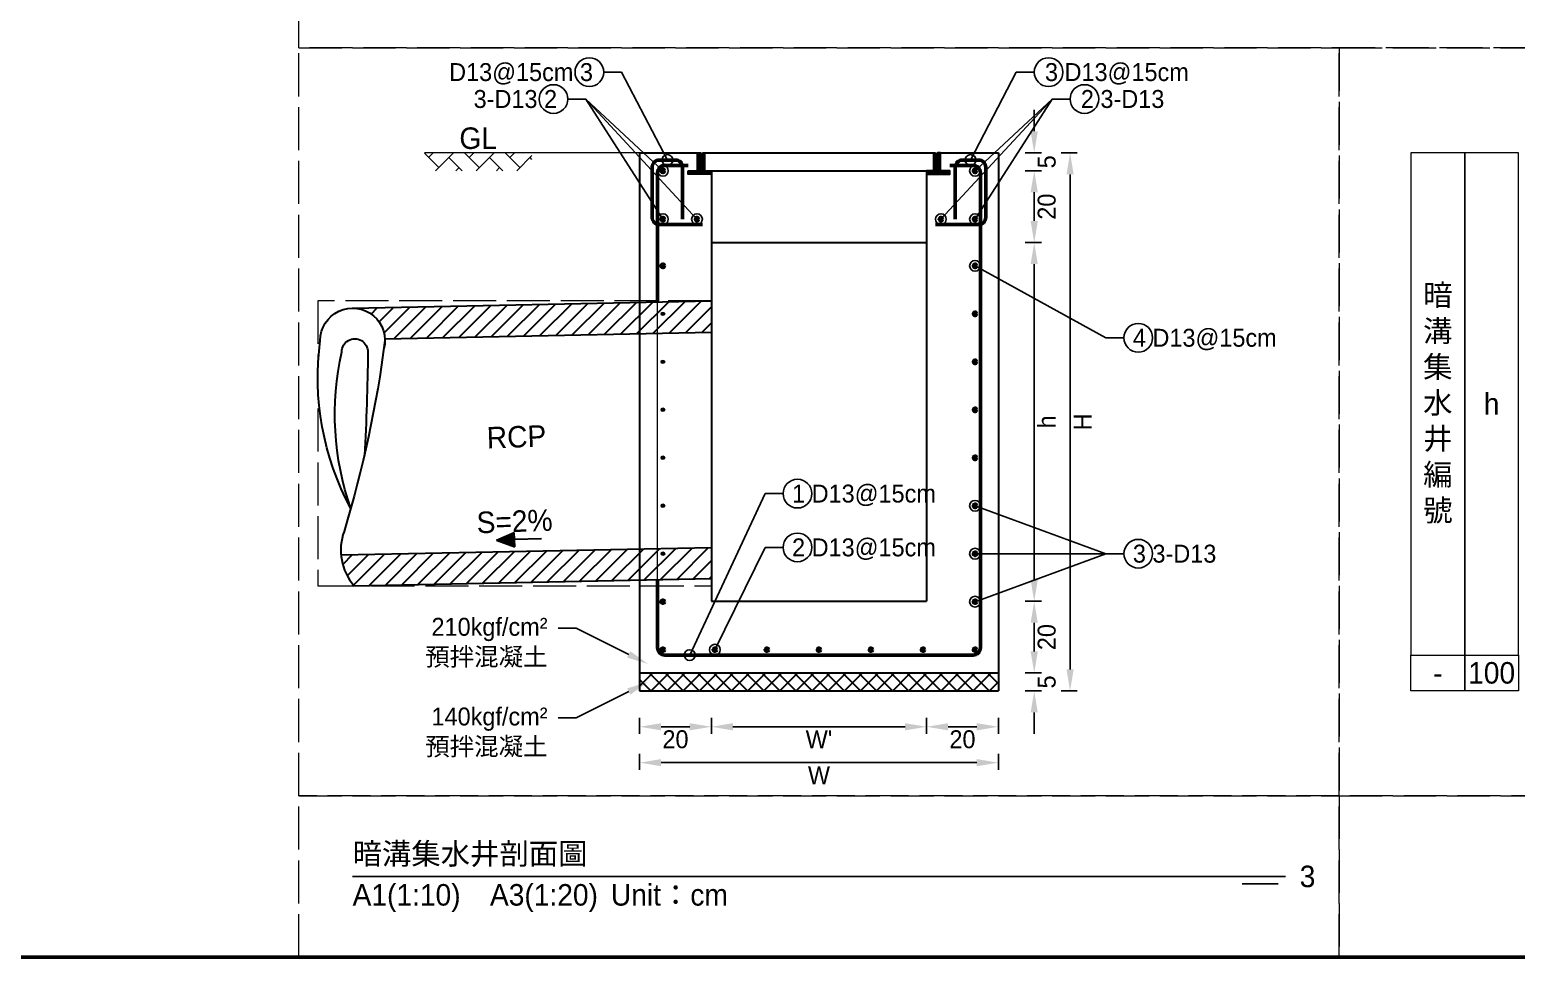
# Model space of a CAD drawing. Extents: x -7340 to 3675, y -3342 to 777.
# Drawn here: x -4775 to -4360.6, y -507 to -248.4 of the extents above; entities that cross this region are included whole.
import ezdxf
from ezdxf import colors
from ezdxf.entities.mleader import LeaderData, LeaderLine
from ezdxf.math import Vec2, Vec3

# ---------------------------------------------------------------- set-up
doc = ezdxf.new("R2010")
doc.units = 0
doc.header["$MEASUREMENT"] = 0
doc.linetypes.add('ACAD_ISO02W100', pattern=[15, 12, -3])
for name, color, linetype, lineweight in [('一、1.基本-圖框', 7, 'Continuous', 20), ('一、3.基本-變更', 1, 'Continuous', 50), ('二、1.繪圖-既有設施', 8, 'Continuous', 20), ('二、2.繪圖-施作項目', 181, 'Continuous', 30), ('二、3.繪圖-排水流向', 170, 'Continuous', 30), ('二、4.繪圖-設計鋪面', 40, 'Continuous', 20), ('二、5.繪圖-鋼筋', 60, 'Continuous', 50), ('二、6.繪圖-其他施作項目', 35, 'Continuous', 30)]:
    doc.layers.add(name, color=color, linetype=linetype, lineweight=lineweight)
doc.layers.add('一、4.基本-隱藏', color=9, linetype='ACAD_ISO02W100', lineweight=20, plot=False)
doc.layers.add('三、1.文字-說明文字', color=2, linetype='Continuous')
doc.layers.add('三、3.文字-註解文字', color=2, linetype='Continuous')
doc.styles.add('次圖名(詳圖)', font='MS PGothic.ttf', dxfattribs={"height": 6})
doc.styles.add('註解文字(詳圖)', font='MS PGothic.ttf', dxfattribs={"height": 5})
doc.dimstyles.new('註解文字(詳圖)', dxfattribs={"dimtxt": 5, "dimasz": 6, "dimexe": 2, "dimexo": 5, "dimgap": 1, "dimtad": 2, "dimzin": 0, "dimdsep": 46, "dimtxsty": '註解文字(詳圖)', "dimcen": 0.1, "dimclrd": 144, "dimclre": 144, "dimclrt": 256, "dimadec": 0, "dimazin": 0, "dimtfac": 1, "dimtofl": 0, "dimtmove": 0, "dimatfit": 3, "dimfxlon": 1, "dimtolj": 1, "dimtzin": 0, "dimlwd": -1, "dimlwe": -1, "dimarcsym": 1})

# ---------------------------------------------------------------- blocks, each defined once
blk = doc.blocks.new('_Small')
at = {"color": 0, "linetype": 'ByBlock', "lineweight": -2}
blk.add_circle((0, 0), 0.25, dxfattribs=at)
blk = doc.blocks.new('*D334')
at = {"layer": 'Defpoints', "color": 0, "transparency": 16777216}
for p in [(-4605, -307.75), (-4585, -307.75), (-4605, -442.75)]:
    blk.add_point(p, dxfattribs=at)
at = {"layer": '三、3.文字-註解文字', "color": 144, "transparency": 16777216}
for p, q in [((-4605, -440.25), (-4605, -444.75)), ((-4591, -442.75), (-4599, -442.75)), ((-4585, -440.25), (-4585, -444.75))]:
    blk.add_line(p, q, dxfattribs=at)
for points in [[(-4599, -441.75), (-4599, -443.75), (-4605, -442.75)], [(-4591, -441.75), (-4591, -443.75), (-4585, -442.75)]]:
    blk.add_solid(points, dxfattribs=at)
at = {"layer": '三、3.文字-註解文字', "transparency": 16777216, "insert": (-4595, -446.25), "char_height": 5, "attachment_point": 5, "style": '註解文字(詳圖)'}
blk.add_mtext('\\A1;20', dxfattribs=at)
blk = doc.blocks.new('*D335')
at = {"layer": 'Defpoints', "color": 0, "transparency": 16777216}
for p in [(-4585, -307.75), (-4525, -307.75), (-4525, -442.75)]:
    blk.add_point(p, dxfattribs=at)
at = {"layer": '三、3.文字-註解文字', "color": 144, "transparency": 16777216}
for p, q in [((-4585, -440.25), (-4585, -444.75)), ((-4579, -442.75), (-4531, -442.75)), ((-4525, -440.25), (-4525, -444.75))]:
    blk.add_line(p, q, dxfattribs=at)
for points in [[(-4579, -441.75), (-4579, -443.75), (-4585, -442.75)], [(-4531, -441.75), (-4531, -443.75), (-4525, -442.75)]]:
    blk.add_solid(points, dxfattribs=at)
at = {"layer": '三、3.文字-註解文字', "transparency": 16777216, "insert": (-4555, -446.25), "char_height": 5, "attachment_point": 5, "style": '註解文字(詳圖)'}
blk.add_mtext("\\A1;W'", dxfattribs=at)
blk = doc.blocks.new('*D336')
at = {"layer": 'Defpoints', "color": 0, "transparency": 16777216}
for p in [(-4525, -307.75), (-4505, -307.75), (-4505, -442.75)]:
    blk.add_point(p, dxfattribs=at)
at = {"layer": '三、3.文字-註解文字', "color": 144, "transparency": 16777216}
for p, q in [((-4525, -440.25), (-4525, -444.75)), ((-4519, -442.75), (-4511, -442.75)), ((-4505, -440.25), (-4505, -444.75))]:
    blk.add_line(p, q, dxfattribs=at)
for points in [[(-4519, -441.75), (-4519, -443.75), (-4525, -442.75)], [(-4511, -441.75), (-4511, -443.75), (-4505, -442.75)]]:
    blk.add_solid(points, dxfattribs=at)
at = {"layer": '三、3.文字-註解文字', "transparency": 16777216, "insert": (-4515, -446.25), "char_height": 5, "attachment_point": 5, "style": '註解文字(詳圖)'}
blk.add_mtext('\\A1;20', dxfattribs=at)
blk = doc.blocks.new('*D337')
at = {"layer": 'Defpoints', "color": 0, "transparency": 16777216}
for p in [(-4605, -432.75), (-4505, -432.75), (-4505, -452.75)]:
    blk.add_point(p, dxfattribs=at)
at = {"layer": '三、3.文字-註解文字', "color": 144, "transparency": 16777216}
for p, q in [((-4605, -450.25), (-4605, -454.75)), ((-4505, -450.25), (-4505, -454.75)), ((-4599, -452.75), (-4511, -452.75))]:
    blk.add_line(p, q, dxfattribs=at)
for points in [[(-4599, -451.75), (-4599, -453.75), (-4605, -452.75)], [(-4511, -451.75), (-4511, -453.75), (-4505, -452.75)]]:
    blk.add_solid(points, dxfattribs=at)
at = {"layer": '三、3.文字-註解文字', "transparency": 16777216, "insert": (-4555, -456.25), "char_height": 5, "attachment_point": 5, "style": '註解文字(詳圖)'}
blk.add_mtext('\\A1;W', dxfattribs=at)
blk = doc.blocks.new('*D339')
at = {"layer": 'Defpoints', "color": 0, "transparency": 16777216}
for p in [(-4525, -307.75), (-4555, -407.75), (-4495, -407.75)]:
    blk.add_point(p, dxfattribs=at)
at = {"layer": '三、3.文字-註解文字', "color": 144, "transparency": 16777216}
for p, q in [((-4497.5, -307.75), (-4493, -307.75)), ((-4495, -313.75), (-4495, -401.75)), ((-4497.5, -407.75), (-4493, -407.75))]:
    blk.add_line(p, q, dxfattribs=at)
for points in [[(-4496, -313.75), (-4494, -313.75), (-4495, -307.75)], [(-4496, -401.75), (-4494, -401.75), (-4495, -407.75)]]:
    blk.add_solid(points, dxfattribs=at)
at = {"layer": '三、3.文字-註解文字', "transparency": 16777216, "insert": (-4491.5, -357.75), "char_height": 5, "attachment_point": 5, "rotation": 90, "style": '註解文字(詳圖)'}
blk.add_mtext('\\A1;h', dxfattribs=at)
blk = doc.blocks.new('*D340')
at = {"layer": 'Defpoints', "color": 0, "transparency": 16777216}
for p in [(-4555, -407.75), (-4505, -427.75), (-4495, -427.75)]:
    blk.add_point(p, dxfattribs=at)
at = {"layer": '三、3.文字-註解文字', "color": 144, "transparency": 16777216}
for p, q in [((-4497.5, -407.75), (-4493, -407.75)), ((-4495, -413.75), (-4495, -421.75)), ((-4497.5, -427.75), (-4493, -427.75))]:
    blk.add_line(p, q, dxfattribs=at)
for points in [[(-4496, -413.75), (-4494, -413.75), (-4495, -407.75)], [(-4496, -421.75), (-4494, -421.75), (-4495, -427.75)]]:
    blk.add_solid(points, dxfattribs=at)
at = {"layer": '三、3.文字-註解文字', "transparency": 16777216, "insert": (-4491.5, -417.75), "char_height": 5, "attachment_point": 5, "rotation": 90, "style": '註解文字(詳圖)'}
blk.add_mtext('\\A1;20', dxfattribs=at)
blk = doc.blocks.new('*D341')
at = {"layer": 'Defpoints', "color": 0, "transparency": 16777216}
for p in [(-4505, -427.75), (-4505, -432.75), (-4495, -432.75)]:
    blk.add_point(p, dxfattribs=at)
at = {"layer": '三、3.文字-註解文字', "color": 144, "transparency": 16777216}
for p, q in [((-4495, -421.75), (-4495, -415.75)), ((-4497.5, -427.75), (-4493, -427.75)), ((-4497.5, -432.75), (-4493, -432.75)), ((-4495, -438.75), (-4495, -444.75))]:
    blk.add_line(p, q, dxfattribs=at)
for points in [[(-4496, -421.75), (-4494, -421.75), (-4495, -427.75)], [(-4496, -438.75), (-4494, -438.75), (-4495, -432.75)]]:
    blk.add_solid(points, dxfattribs=at)
at = {"layer": '三、3.文字-註解文字', "transparency": 16777216, "insert": (-4491.5, -430.25), "char_height": 5, "attachment_point": 5, "rotation": 90, "style": '註解文字(詳圖)'}
blk.add_mtext('\\A1;5', dxfattribs=at)
blk = doc.blocks.new('*D342')
at = {"layer": 'Defpoints', "color": 0, "transparency": 16777216}
for p in [(-4505, -282.75), (-4505, -432.75), (-4485, -432.75)]:
    blk.add_point(p, dxfattribs=at)
at = {"layer": '三、3.文字-註解文字', "color": 144, "transparency": 16777216}
for p, q in [((-4487.5, -282.75), (-4483, -282.75)), ((-4485, -288.75), (-4485, -426.75)), ((-4487.5, -432.75), (-4483, -432.75))]:
    blk.add_line(p, q, dxfattribs=at)
for points in [[(-4486, -288.75), (-4484, -288.75), (-4485, -282.75)], [(-4486, -426.75), (-4484, -426.75), (-4485, -432.75)]]:
    blk.add_solid(points, dxfattribs=at)
at = {"layer": '三、3.文字-註解文字', "transparency": 16777216, "insert": (-4481.5, -357.75), "char_height": 5, "attachment_point": 5, "rotation": 90, "style": '註解文字(詳圖)'}
blk.add_mtext('\\A1;H', dxfattribs=at)
blk = doc.blocks.new('*D343')
at = {"layer": 'Defpoints', "color": 0, "transparency": 16777216}
for p in [(-4505, -282.75), (-4505, -287.75), (-4495, -287.75)]:
    blk.add_point(p, dxfattribs=at)
at = {"layer": '三、3.文字-註解文字', "color": 144, "transparency": 16777216}
for p, q in [((-4495, -276.75), (-4495, -270.75)), ((-4497.5, -282.75), (-4493, -282.75)), ((-4497.5, -287.75), (-4493, -287.75)), ((-4495, -293.75), (-4495, -299.75))]:
    blk.add_line(p, q, dxfattribs=at)
for points in [[(-4496, -276.75), (-4494, -276.75), (-4495, -282.75)], [(-4496, -293.75), (-4494, -293.75), (-4495, -287.75)]]:
    blk.add_solid(points, dxfattribs=at)
at = {"layer": '三、3.文字-註解文字', "transparency": 16777216, "insert": (-4491.5, -285.25), "char_height": 5, "attachment_point": 5, "rotation": 90, "style": '註解文字(詳圖)'}
blk.add_mtext('\\A1;5', dxfattribs=at)
blk = doc.blocks.new('*D344')
at = {"layer": 'Defpoints', "color": 0, "transparency": 16777216}
for p in [(-4505, -287.75), (-4505, -307.75), (-4495, -307.75)]:
    blk.add_point(p, dxfattribs=at)
at = {"layer": '三、3.文字-註解文字', "color": 144, "transparency": 16777216}
for p, q in [((-4497.5, -287.75), (-4493, -287.75)), ((-4495, -293.75), (-4495, -301.75)), ((-4497.5, -307.75), (-4493, -307.75))]:
    blk.add_line(p, q, dxfattribs=at)
for points in [[(-4496, -293.75), (-4494, -293.75), (-4495, -287.75)], [(-4496, -301.75), (-4494, -301.75), (-4495, -307.75)]]:
    blk.add_solid(points, dxfattribs=at)
at = {"layer": '三、3.文字-註解文字', "transparency": 16777216, "insert": (-4491.5, -297.75), "char_height": 5, "attachment_point": 5, "rotation": 90, "style": '註解文字(詳圖)'}
blk.add_mtext('\\A1;20', dxfattribs=at)
blk = doc.blocks.new('排水流向')
at = {"layer": '二、3.繪圖-排水流向'}
h = blk.add_hatch(color=256, dxfattribs=at)
h.dxf.hatch_style = 1
h.paths.add_polyline_path([(0, 1), (0, -1), (2.5, 0)])
for points in [[(-3.75, 0), (0, 0)], [(0, 1), (0, -1)], [(2.5, 0), (0, 1)], [(2.5, 0), (0, -1)]]:
    blk.add_lwpolyline(points, dxfattribs=at)

msp = doc.modelspace()

# ---------------------------------------------------------------- hatches: boundary and pattern name
at = {"layer": '二、1.繪圖-既有設施'}
h = msp.add_hatch(color=256, dxfattribs=at)
h.dxf.hatch_style = 1
h.paths.add_polyline_path([(-4598, -327.625, 1), (-4599, -327.625, 1)])
h = msp.add_hatch(color=256, dxfattribs=at)
h.dxf.hatch_style = 1
h.paths.add_polyline_path([(-4598, -341, 1), (-4599, -341, 1)])
h = msp.add_hatch(color=256, dxfattribs=at)
h.dxf.hatch_style = 1
h.paths.add_polyline_path([(-4598, -354.375, 1), (-4599, -354.375, 1)])
h = msp.add_hatch(color=256, dxfattribs=at)
h.dxf.hatch_style = 1
h.paths.add_polyline_path([(-4598, -367.75, 1), (-4599, -367.75, 1)])
h = msp.add_hatch(color=256, dxfattribs=at)
h.dxf.hatch_style = 1
h.paths.add_polyline_path([(-4598, -381.125, 1), (-4599, -381.125, 1)])
h = msp.add_hatch(color=256, dxfattribs=at)
h.dxf.hatch_style = 1
h.paths.add_polyline_path([(-4598, -394.5, 1), (-4599, -394.5, 1)])
at = {"layer": '二、2.繪圖-施作項目'}
h = msp.add_hatch(dxfattribs=at)
h.set_pattern_fill('ANSI37', color=256)
h.set_pattern_definition([(45, (-5764.7632, -886.2784), (-2.245064, 2.245064), []), (135, (-5764.7632, -886.2784), (-2.245064, -2.245064), [])])
h.paths.add_polyline_path([(-4505, -432.75), (-4505, -427.75), (-4605, -427.75), (-4605, -432.75)])
at = {"layer": '二、4.繪圖-設計鋪面'}
h = msp.add_hatch(dxfattribs=at)
h.set_pattern_fill('AR-HBONE', color=256)
h.set_pattern_definition([(45, (-3985, -12.5), (0, 5.656854), [12, -4]), (135, (-3982.1716, -9.6716), (4e-16, 5.656854), [12, -4])])
h.paths.add_polyline_path([(-4635, -282.75), (-4665, -282.75), (-4665, -287.75), (-4635, -287.75)])
at = {"layer": '二、5.繪圖-鋼筋'}
h = msp.add_hatch(color=256, dxfattribs=at)
h.dxf.hatch_style = 1
h.paths.add_polyline_path([(-4598, -287.75, 1), (-4599, -287.75, 1)])
h = msp.add_hatch(color=256, dxfattribs=at)
h.dxf.hatch_style = 1
h.paths.add_polyline_path([(-4511, -287.75, 1), (-4512, -287.75, 1)])
h = msp.add_hatch(color=256, dxfattribs=at)
h.dxf.hatch_style = 1
h.paths.add_polyline_path([(-4598, -301.25, 1), (-4599, -301.25, 1)])
h = msp.add_hatch(color=256, dxfattribs=at)
h.dxf.hatch_style = 1
h.paths.add_polyline_path([(-4588.5, -301.25, 1), (-4589.5, -301.25, 1)])
h = msp.add_hatch(color=256, dxfattribs=at)
h.dxf.hatch_style = 1
h.paths.add_polyline_path([(-4520.5, -301.25, 1), (-4521.5, -301.25, 1)])
h = msp.add_hatch(color=256, dxfattribs=at)
h.dxf.hatch_style = 1
h.paths.add_polyline_path([(-4511, -301.25, 1), (-4512, -301.25, 1)])
h = msp.add_hatch(color=256, dxfattribs=at)
h.dxf.hatch_style = 1
h.paths.add_polyline_path([(-4598, -314.25, 1), (-4599, -314.25, 1)])
h = msp.add_hatch(color=256, dxfattribs=at)
h.dxf.hatch_style = 1
h.paths.add_polyline_path([(-4511, -314.25, 1), (-4512, -314.25, 1)])
h = msp.add_hatch(color=256, dxfattribs=at)
h.dxf.hatch_style = 1
h.paths.add_polyline_path([(-4511, -327.625, 1), (-4512, -327.625, 1)])
h = msp.add_hatch(color=256, dxfattribs=at)
h.dxf.hatch_style = 1
h.paths.add_polyline_path([(-4511, -341, 1), (-4512, -341, 1)])
h = msp.add_hatch(color=256, dxfattribs=at)
h.dxf.hatch_style = 1
h.paths.add_polyline_path([(-4511, -354.375, 1), (-4512, -354.375, 1)])
h = msp.add_hatch(color=256, dxfattribs=at)
h.dxf.hatch_style = 1
h.paths.add_polyline_path([(-4511, -367.75, 1), (-4512, -367.75, 1)])
h = msp.add_hatch(color=256, dxfattribs=at)
h.dxf.hatch_style = 1
h.paths.add_polyline_path([(-4511, -381.125, 1), (-4512, -381.125, 1)])
h = msp.add_hatch(color=256, dxfattribs=at)
h.dxf.hatch_style = 1
h.paths.add_polyline_path([(-4511, -394.5, 1), (-4512, -394.5, 1)])
h = msp.add_hatch(color=256, dxfattribs=at)
h.dxf.hatch_style = 1
h.paths.add_polyline_path([(-4598, -407.875, 1), (-4599, -407.875, 1)])
h = msp.add_hatch(color=256, dxfattribs=at)
h.dxf.hatch_style = 1
h.paths.add_polyline_path([(-4511, -407.875, 1), (-4512, -407.875, 1)])
h = msp.add_hatch(color=256, dxfattribs=at)
h.dxf.hatch_style = 1
h.paths.add_polyline_path([(-4598, -421.25, 1), (-4599, -421.25, 1)])
h = msp.add_hatch(color=256, dxfattribs=at)
h.dxf.hatch_style = 1
h.paths.add_polyline_path([(-4583.5, -421.25, 1), (-4584.5, -421.25, 1)])
h = msp.add_hatch(color=256, dxfattribs=at)
h.dxf.hatch_style = 1
h.paths.add_polyline_path([(-4569, -421.25, 1), (-4570, -421.25, 1)])
h = msp.add_hatch(color=256, dxfattribs=at)
h.dxf.hatch_style = 1
h.paths.add_polyline_path([(-4554.5, -421.25, 1), (-4555.5, -421.25, 1)])
h = msp.add_hatch(color=256, dxfattribs=at)
h.dxf.hatch_style = 1
h.paths.add_polyline_path([(-4540, -421.25, 1), (-4541, -421.25, 1)])
h = msp.add_hatch(color=256, dxfattribs=at)
h.dxf.hatch_style = 1
h.paths.add_polyline_path([(-4525.5, -421.25, 1), (-4526.5, -421.25, 1)])
h = msp.add_hatch(color=256, dxfattribs=at)
h.dxf.hatch_style = 1
h.paths.add_polyline_path([(-4511, -421.25, 1), (-4512, -421.25, 1)])
at = {"layer": '二、6.繪圖-其他施作項目'}
h = msp.add_hatch(dxfattribs=at)
h.set_pattern_fill('ANSI31', color=256, scale=0.1)
h.set_pattern_definition([(45, (-3360.16578, -1278.21255), (-0.2245064, 0.2245064), [])])
h.paths.add_polyline_path([(-4588, -282.75), (-4588.9, -282.75), (-4588.9, -287.75), (-4591.5, -287.75), (-4591.5, -288.65), (-4585, -288.65), (-4585, -287.75), (-4588, -287.75)])
h.paths.add_polyline_path([(-4522, -287.75), (-4525, -287.75), (-4525, -288.65), (-4518.5, -288.65), (-4518.5, -287.75), (-4521.1, -287.75), (-4521.1, -282.75), (-4522, -282.75)])
h = msp.add_hatch(dxfattribs=at)
h.set_pattern_fill('ANSI31', color=256, scale=25)
h.set_pattern_definition([(45, (-8103.3087, -1797.8046), (-2.2097087, 2.2097087), [])])
h.paths.add_polyline_path([(-4585, -324.036), (-4685, -326.036, -0.3982556), (-4675.998, -334.558), (-4585, -332.738)])
h.paths.add_polyline_path([(-4585, -392.75), (-4688.228, -394.815, 0.1552766), (-4684.618, -403.432), (-4585, -401.452)])

# ---------------------------------------------------------------- linework, layer by layer
at = {"layer": '一、1.基本-圖框'}
for points in [[(-4390, -422.75), (-4375, -422.75), (-4375, -282.75), (-4390, -282.75)], [(-4375, -422.75), (-4360, -422.75), (-4360, -282.75), (-4375, -282.75)], [(-4390, -422.75), (-4375, -422.75), (-4375, -432.75), (-4390, -432.75)], [(-4375, -422.75), (-4360, -422.75), (-4360, -432.75), (-4375, -432.75)]]:
    msp.add_lwpolyline(points, close=True, dxfattribs=at)
at = {"layer": '一、3.基本-變更'}
msp.add_lwpolyline([(-7340, 0), (-3920, 0), (-3920, -507), (-7340, -507)], close=True, dxfattribs=at)
at = {"layer": '一、4.基本-隱藏'}
for points in [[(-4700, 0), (-3920, 0), (-3920, -507), (-4700, -507)], [(-4700, -208.5), (-4310, -208.5), (-4310, -253.5), (-4700, -253.5)], [(-4700, -253.5), (-4410, -253.5), (-4410, -462), (-4700, -462)], [(-4410, -253.5), (-4110, -253.5), (-4110, -462), (-4410, -462)], [(-4585, -324.036), (-4694.704, -324.036), (-4694.704, -403.432), (-4585, -403.432)], [(-4700, -462), (-4410, -462), (-4410, -507), (-4700, -507)], [(-4410, -462), (-4110, -462), (-4110, -507), (-4410, -507)]]:
    msp.add_lwpolyline(points, close=True, dxfattribs=at)
msp.add_lwpolyline([(-4700, -507), (-3920, -507)], dxfattribs=at)
at = {"layer": '三、3.文字-註解文字'}
for points in [[(-4685, -484.5), (-4425, -484.5)], [(-4427, -486.5), (-4437, -486.5)]]:
    msp.add_lwpolyline(points, dxfattribs=at)
for centre in [(-4619, -260.25), (-4491, -260.25), (-4629, -267.75), (-4481, -267.75), (-4466, -334.312), (-4561, -377.75), (-4561, -392.75), (-4466, -394.5)]:
    msp.add_circle(centre, 4, dxfattribs=at)
at = {"layer": '二、1.繪圖-既有設施'}
msp.add_lwpolyline([(-4600, -401.75), (-4600, -324.336)], dxfattribs=at)
for centre in [(-4598.5, -327.625), (-4598.5, -341), (-4598.5, -354.375), (-4598.5, -367.75), (-4598.5, -381.125), (-4598.5, -394.5)]:
    msp.add_circle(centre, 0.5, dxfattribs=at)
at = {"layer": '二、2.繪圖-施作項目'}
for points in [[(-4605, -282.75), (-4588.9, -282.75)], [(-4605, -282.75), (-4605, -432.75)], [(-4521.1, -282.75), (-4505, -282.75)], [(-4505, -282.75), (-4505, -432.75)], [(-4588, -287.75), (-4585, -287.75)], [(-4585, -287.75), (-4585, -407.75)], [(-4525, -287.75), (-4522, -287.75)], [(-4525, -287.75), (-4525, -407.75)], [(-4585, -407.75), (-4525, -407.75)], [(-4605, -427.75), (-4505, -427.75)], [(-4605, -432.75), (-4505, -432.75)]]:
    msp.add_lwpolyline(points, dxfattribs=at)
at = {"layer": '二、4.繪圖-設計鋪面'}
msp.add_lwpolyline([(-4605, -282.75), (-4665, -282.75)], dxfattribs=at)
at = {"layer": '二、5.繪圖-鋼筋'}
for points in [[(-4587.5, -302.75), (-4599.5, -302.75, -0.4142136), (-4601.5, -300.75), (-4601.5, -286.75, -0.4142136), (-4599.5, -284.75), (-4595, -284.75, -0.4142136), (-4593, -286.75), (-4593, -301.25)], [(-4517, -301.25), (-4517, -286.75, -0.4142136), (-4515, -284.75), (-4510.5, -284.75, -0.4142136), (-4508.5, -286.75), (-4508.5, -300.75, -0.4142136), (-4510.5, -302.75), (-4522.5, -302.75)], [(-4518.5, -286.25), (-4512, -286.25, -0.4142136), (-4510, -288.25), (-4510, -420.75, -0.4142136), (-4512, -422.75), (-4598, -422.75, -0.4142136), (-4600, -420.75), (-4600, -401.75)], [(-4600, -324.336), (-4600, -288.25, -0.4142136), (-4598, -286.25), (-4591.5, -286.25)]]:
    msp.add_lwpolyline(points, format="xyb", dxfattribs=at)
for centre in [(-4598.5, -287.75), (-4511.5, -287.75), (-4598.5, -301.25), (-4589, -301.25), (-4521, -301.25), (-4511.5, -301.25), (-4598.5, -314.25), (-4511.5, -314.25), (-4511.5, -327.625), (-4511.5, -341), (-4511.5, -354.375), (-4511.5, -367.75), (-4511.5, -381.125), (-4511.5, -394.5), (-4598.5, -407.875), (-4511.5, -407.875), (-4598.5, -421.25), (-4584, -421.25), (-4569.5, -421.25), (-4555, -421.25), (-4540.5, -421.25), (-4526, -421.25), (-4511.5, -421.25)]:
    msp.add_circle(centre, 0.5, dxfattribs=at)
at = {"layer": '二、6.繪圖-其他施作項目'}
for points in [[(-4591.5, -287.75), (-4588.9, -287.75), (-4588.9, -282.75), (-4588, -282.75), (-4588, -287.75), (-4585, -287.75), (-4585, -288.65), (-4591.5, -288.65)], [(-4521.1, -282.75), (-4522, -282.75), (-4522, -287.75), (-4525, -287.75), (-4525, -288.65), (-4518.5, -288.65), (-4518.5, -287.75), (-4521.1, -287.75)]]:
    msp.add_lwpolyline(points, close=True, dxfattribs=at)
for points in [[(-4587.5, -282.75), (-4587.5, -287.75)], [(-4587.5, -282.75), (-4522.5, -282.75)], [(-4586.9, -282.75), (-4586.9, -287.75)], [(-4523.1, -282.75), (-4523.1, -287.75)], [(-4522.5, -282.75), (-4522.5, -287.75)], [(-4587.5, -287.75), (-4522.5, -287.75)], [(-4585, -307.75), (-4525, -307.75)], [(-4685, -326.036), (-4585, -324.036)], [(-4675.998, -334.558), (-4585, -332.738)], [(-4688.228, -394.815), (-4585, -392.75)], [(-4684.618, -403.432), (-4585, -401.452)]]:
    msp.add_lwpolyline(points, dxfattribs=at)
for points in [[(-4685.522, -381.871, -0.1578495), (-4694.015, -335.052, -1.1409026), (-4676.294, -337.394)], [(-4685.489, -381.932, -0.1399452), (-4688.02, -338.22, -1.0112817), (-4680.748, -338.301, -0.0106152), (-4681.686, -367.15)], [(-4675.985, -335.052, -0.0416835), (-4687.391, -388.267, 0.2681724), (-4684.618, -403.432, 0.2681724)]]:
    msp.add_lwpolyline(points, format="xyb", dxfattribs=at)

# ---------------------------------------------------------------- block references
at = {"xscale": 2, "yscale": 2, "zscale": 2, "rotation": 182}
msp.add_blockref('排水流向', (-4639.854, -390.572), dxfattribs=at)

# ---------------------------------------------------------------- texts
at = {"layer": '一、1.基本-圖框', "char_height": 6, "attachment_point": 5, "style": '註解文字(詳圖)'}
for s, insert in [('暗溝集水井{\\fMS PGothic|b0|i0|c128|p34;編號}', (-4382.5, -352.75)), ('{\\fMS PGothic|b0|i0|c128|p34;h}', (-4367.5, -352.75))]:
    msp.add_mtext_dynamic_manual_height_columns(s, width=12.98354, gutter_width=30, heights=[0], dxfattribs=dict(at, insert=insert))
at = {"layer": '三、1.文字-說明文字', "linetype": 'ACAD_ISO02W100', "ltscale": 0.25, "insert": (-4639.313, -361.952), "char_height": 6, "attachment_point": 5, "rotation": 2, "style": '次圖名(詳圖)'}
msp.add_mtext_dynamic_manual_height_columns('{\\fMS PGothic|b0|i0|c128|p34;RCP}', width=11.08004, gutter_width=30, heights=[0], dxfattribs=at)
at = {"layer": '三、3.文字-註解文字', "char_height": 6}
for s, width, gutter_width, insert, attachment_point, style in [('100', 9.06048, 30, (-4367.5, -427.75), 5, '註解文字(詳圖)'), ('-', 9.06048, 30, (-4382.5, -427.75), 5, '註解文字(詳圖)'), ('{\\fMS PGothic|b0|i0|c128|p34;暗溝}集水井{\\fMS PGothic|b0|i0|c128|p34;剖面圖}', 134.12151, 15, (-4685, -478.5), 4, '次圖名(詳圖)'), ('3', 3, 15, (-4421, -484.5), 4, '次圖名(詳圖)'), ('A1(1:10)\u3000A3(1:20){\\fMS PGothic|b0|i0|c128|p34;^IUnit：cm}', 136.03259, 15, (-4685, -490.5), 4, '次圖名(詳圖)')]:
    msp.add_mtext_dynamic_manual_height_columns(s, width=width, gutter_width=gutter_width, heights=[0], dxfattribs=dict(at, insert=insert, attachment_point=attachment_point, style=style))
at = {"layer": '二、3.繪圖-排水流向', "insert": (-4639.857, -385.502), "char_height": 6, "attachment_point": 5, "rotation": 2, "style": '註解文字(詳圖)'}
msp.add_mtext_dynamic_manual_height_columns('{\\fMS PGothic|b0|i0|c128|p34;S=2%}', width=10.17412, gutter_width=30, heights=[0], dxfattribs=at)
at = {"layer": '二、4.繪圖-設計鋪面', "insert": (-4650, -281.75), "char_height": 6, "attachment_point": 8, "style": '註解文字(詳圖)'}
msp.add_mtext_dynamic_manual_height_columns('{\\fMS PGothic|b0|i0|c128|p34;GL}', width=10.17412, gutter_width=30, heights=[0], dxfattribs=at)

# ---------------------------------------------------------------- dimensions: what is measured, and where the dimension line sits
at = {"layer": '三、3.文字-註解文字'}
for base, p1, p2, text, picture, middle in [((-4495, -287.75), (-4505, -282.75), (-4505, -287.75), '5', '*D343', (-4491.5, -285.25)), ((-4485, -432.75), (-4505, -282.75), (-4505, -432.75), 'H', '*D342', (-4481.5, -357.75)), ((-4495, -307.75), (-4505, -287.75), (-4505, -307.75), '20', '*D344', (-4491.5, -297.75)), ((-4495, -407.75), (-4525, -307.75), (-4555, -407.75), 'h', '*D339', (-4491.5, -357.75)), ((-4495, -427.75), (-4555, -407.75), (-4505, -427.75), '20', '*D340', (-4491.5, -417.75)), ((-4495, -432.75), (-4505, -427.75), (-4505, -432.75), '5', '*D341', (-4491.5, -430.25))]:
    dim = msp.add_linear_dim(base=base, p1=p1, p2=p2, angle=90, text=text, dimstyle='註解文字(詳圖)', dxfattribs=at)
    dim.commit()
    dim.dimension.update_dxf_attribs({"geometry": picture, "text_midpoint": middle})
for base, p1, p2, text, picture, middle in [((-4605, -442.75), (-4585, -307.75), (-4605, -307.75), '20', '*D334', (-4595, -446.25)), ((-4525, -442.75), (-4585, -307.75), (-4525, -307.75), "W'", '*D335', (-4555, -446.25)), ((-4505, -442.75), (-4525, -307.75), (-4505, -307.75), '20', '*D336', (-4515, -446.25)), ((-4505, -452.75), (-4605, -432.75), (-4505, -432.75), 'W', '*D337', (-4555, -456.25))]:
    dim = msp.add_linear_dim(base=base, p1=p1, p2=p2, text=text, dimstyle='註解文字(詳圖)', dxfattribs=at)
    dim.commit()
    dim.dimension.update_dxf_attribs({"geometry": picture, "text_midpoint": middle})

# ---------------------------------------------------------------- leaders
ml = msp.add_multileader_mtext('Standard', dxfattribs=at)
ml.set_content('{\\fMS PGothic|b0|i0|c128|p34;D13}@15cm{\\fMS PGothic|b0|i0|c128|p34; }3', color=256, style='註解文字(詳圖)')
ml.set_leader_properties(color=144, linetype='ByLayer', lineweight=-1)
ml.set_arrow_properties(name='SMALL')
ml.build(insert=Vec2(0, 0))
ml.multileader.update_dxf_attribs({"dogleg_length": 5, "arrow_head_size": 6})
ctx = ml.context
ctx.base_point, ctx.char_height, ctx.arrow_head_size, ctx.landing_gap_size, ctx.plane_origin = Vec3(-4659.097, -260.25), 5, 6, 3, Vec3(-4708.932, -308.085)
ctx.text_align_type = 2
notes = []
notes.append((ctx, [(1, (1, 1, 0), (-4610, -260.25), (-1, 0), 5, [(0, [(-4597.25, -284.75)], 0, [])])]))
ctx.mtext.insert, ctx.mtext.alignment, ctx.mtext.flow_direction = Vec3(-4618, -257.736), 3, 5
ml = msp.add_multileader_mtext('Standard', dxfattribs=at)
ml.set_content('3{\\fMS PGothic|b0|i0|c128|p34; D13@15cm}', color=256, style='註解文字(詳圖)')
ml.set_leader_properties(color=144, linetype='ByLayer', lineweight=-1)
ml.set_arrow_properties(name='SMALL')
ml.build(insert=Vec2(0, 0))
ml.multileader.update_dxf_attribs({"dogleg_length": 5, "arrow_head_size": 6})
ctx = ml.context
ctx.base_point, ctx.char_height, ctx.arrow_head_size, ctx.landing_gap_size, ctx.plane_origin = Vec3(-4495, -260.25), 5, 6, 3, Vec3(-4537.625, -308.085)
notes.append((ctx, [(0, (1, 1, 0), (-4500, -260.25), (1, 0), 5, [(0, [(-4512.75, -284.75)], 0, [])])]))
ctx.mtext.insert, ctx.mtext.flow_direction = Vec3(-4492, -257.736), 5
ml = msp.add_multileader_mtext('Standard', dxfattribs=at)
ml.set_content('3-{\\fMS PGothic|b0|i0|c128|p34;D13 2}', color=256, style='註解文字(詳圖)')
ml.set_leader_properties(color=144, linetype='ByLayer', lineweight=-1)
ml.set_arrow_properties(name='SMALL')
ml.build(insert=Vec2(0, 0))
ml.multileader.update_dxf_attribs({"dogleg_length": 5, "arrow_head_size": 6})
ctx = ml.context
ctx.base_point, ctx.char_height, ctx.arrow_head_size, ctx.landing_gap_size, ctx.plane_origin = Vec3(-4655.375, -267.75), 5, 6, 3, Vec3(-4718.932, -315.585)
ctx.text_align_type = 2
notes.append((ctx, [(1, (1, 1, 0), (-4620, -267.75), (-1, 0), 5, [(0, [(-4598.5, -287.75)], 0, [])])]))
ctx.mtext.insert, ctx.mtext.alignment, ctx.mtext.flow_direction = Vec3(-4628, -265.236), 3, 5
ml = msp.add_multileader_mtext('Standard', dxfattribs=at)
ml.set_content('2{\\fMS PGothic|b0|i0|c128|p34; }3-D13', color=256, style='註解文字(詳圖)')
ml.set_leader_properties(color=144, linetype='ByLayer', lineweight=-1)
ml.set_arrow_properties(name='SMALL')
ml.build(insert=Vec2(0, 0))
ml.multileader.update_dxf_attribs({"dogleg_length": 5, "arrow_head_size": 6})
ctx = ml.context
ctx.base_point, ctx.char_height, ctx.arrow_head_size, ctx.landing_gap_size, ctx.plane_origin = Vec3(-4485, -267.75), 5, 6, 3, Vec3(-4527.625, -315.585)
notes.append((ctx, [(0, (1, 1, 0), (-4490, -267.75), (1, 0), 5, [(0, [(-4511.5, -287.75)], 0, [])])]))
ctx.mtext.insert, ctx.mtext.flow_direction = Vec3(-4482, -265.236), 5
ml = msp.add_multileader_mtext('Standard', dxfattribs=at)
ml.set_content('{\\fMS PGothic|b0|i0|c128|p34; }', color=256, style='註解文字(詳圖)')
ml.set_leader_properties(color=144, linetype='ByLayer', lineweight=-1)
ml.set_arrow_properties(name='SMALL')
ml.build(insert=Vec2(0, 0))
ml.multileader.update_dxf_attribs({"dogleg_length": 5, "arrow_head_size": 6})
ctx = ml.context
ctx.base_point, ctx.char_height, ctx.arrow_head_size, ctx.landing_gap_size, ctx.plane_origin = Vec3(-4633.216, -267.75), 5, 6, 3, Vec3(-4720.235, -323.068)
ctx.text_align_type = 2
notes.append((ctx, [(1, (1, 1, 0), (-4620, -267.75), (-1, 0), 5, [(0, [(-4589, -301.25)], 0, [])])]))
ctx.mtext.insert, ctx.mtext.alignment, ctx.mtext.flow_direction = Vec3(-4628, -265.25), 3, 5
ml = msp.add_multileader_mtext('Standard', dxfattribs=at)
ml.set_content('{\\fMS PGothic|b0|i0|c128|p34; }', color=256, style='註解文字(詳圖)')
ml.set_leader_properties(color=144, linetype='ByLayer', lineweight=-1)
ml.set_arrow_properties(name='SMALL')
ml.build(insert=Vec2(0, 0))
ml.multileader.update_dxf_attribs({"dogleg_length": 5, "arrow_head_size": 6})
ctx = ml.context
ctx.base_point, ctx.char_height, ctx.arrow_head_size, ctx.landing_gap_size, ctx.plane_origin = Vec3(-4633.216, -267.75), 5, 6, 3, Vec3(-4725.173, -326.461)
ctx.text_align_type = 2
notes.append((ctx, [(1, (1, 1, 0), (-4620, -267.75), (-1, 0), 5, [(0, [(-4598.5, -301.25)], 0, [])])]))
ctx.mtext.insert, ctx.mtext.alignment, ctx.mtext.flow_direction = Vec3(-4628, -265.25), 3, 5
ml = msp.add_multileader_mtext('Standard', dxfattribs=at)
ml.set_content('{\\fMS PGothic|b0|i0|c128|p34; }', color=256, style='註解文字(詳圖)')
ml.set_leader_properties(color=144, linetype='ByLayer', lineweight=-1)
ml.set_arrow_properties(name='SMALL')
ml.build(insert=Vec2(0, 0))
ml.multileader.update_dxf_attribs({"dogleg_length": 5, "arrow_head_size": 6})
ctx = ml.context
ctx.base_point, ctx.char_height, ctx.arrow_head_size, ctx.landing_gap_size, ctx.plane_origin = Vec3(-4485, -267.75), 5, 6, 3, Vec3(-4513.625, -315.585)
notes.append((ctx, [(0, (1, 1, 0), (-4490, -267.75), (1, 0), 5, [(0, [(-4521, -301.25)], 0, [])])]))
ctx.mtext.insert, ctx.mtext.flow_direction = Vec3(-4482, -265.25), 5
ml = msp.add_multileader_mtext('Standard', dxfattribs=at)
ml.set_content('{\\fMS PGothic|b0|i0|c128|p34; }', color=256, style='註解文字(詳圖)')
ml.set_leader_properties(color=144, linetype='ByLayer', lineweight=-1)
ml.set_arrow_properties(name='SMALL')
ml.build(insert=Vec2(0, 0))
ml.multileader.update_dxf_attribs({"dogleg_length": 5, "arrow_head_size": 6})
ctx = ml.context
ctx.base_point, ctx.char_height, ctx.arrow_head_size, ctx.landing_gap_size, ctx.plane_origin = Vec3(-4485, -267.75), 5, 6, 3, Vec3(-4511.773, -319.689)
notes.append((ctx, [(0, (1, 1, 0), (-4490, -267.75), (1, 0), 5, [(0, [(-4511.5, -301.25)], 0, [])])]))
ctx.mtext.insert, ctx.mtext.flow_direction = Vec3(-4482, -265.25), 5
ml = msp.add_multileader_mtext('Standard', dxfattribs=at)
ml.set_content('4{\\fMS PGothic|b0|i0|c128|p34; D13@15cm}', color=256, style='註解文字(詳圖)')
ml.set_leader_properties(color=144, linetype='ByLayer', lineweight=-1)
ml.set_arrow_properties(name='SMALL')
ml.build(insert=Vec2(0, 0))
ml.multileader.update_dxf_attribs({"dogleg_length": 5, "arrow_head_size": 6})
ctx = ml.context
ctx.base_point, ctx.char_height, ctx.arrow_head_size, ctx.landing_gap_size, ctx.plane_origin = Vec3(-4470, -334.312), 5, 6, 2.5, Vec3(-4512.625, -382.147)
notes.append((ctx, [(0, (1, 1, 0), (-4475, -334.312), (1, 0), 5, [(0, [(-4511.5, -314.25)], 0, [])])]))
ctx.mtext.insert, ctx.mtext.flow_direction = Vec3(-4467.5, -331.798), 5
ml = msp.add_multileader_mtext('Standard', dxfattribs=at)
ml.set_content('1{\\fMS PGothic|b0|i0|c128|p34; D13@15cm}', color=256, style='註解文字(詳圖)')
ml.set_leader_properties(color=144, linetype='ByLayer', lineweight=-1)
ml.set_arrow_properties(name='SMALL')
ml.build(insert=Vec2(0, 0))
ml.multileader.update_dxf_attribs({"dogleg_length": 5, "arrow_head_size": 6})
ctx = ml.context
ctx.base_point, ctx.char_height, ctx.arrow_head_size, ctx.landing_gap_size, ctx.plane_origin = Vec3(-4565, -377.75), 5, 6, 2.5, Vec3(-4607.625, -425.585)
notes.append((ctx, [(0, (1, 1, 0), (-4570, -377.75), (1, 0), 5, [(0, [(-4591.031, -422.75)], 0, [])])]))
ctx.mtext.insert, ctx.mtext.flow_direction = Vec3(-4562.5, -375.236), 5
ml = msp.add_multileader_mtext('Standard', dxfattribs=at)
ml.set_content('{\\fMS PGothic|b0|i0|c128|p34; }', color=256, style='註解文字(詳圖)')
ml.set_leader_properties(color=144, linetype='ByLayer', lineweight=-1)
ml.set_arrow_properties(name='SMALL')
ml.build(insert=Vec2(0, 0))
ml.multileader.update_dxf_attribs({"dogleg_length": 5, "arrow_head_size": 6})
ctx = ml.context
ctx.base_point, ctx.char_height, ctx.arrow_head_size, ctx.landing_gap_size, ctx.plane_origin = Vec3(-4470, -394.5), 5, 6, 2.5, Vec3(-4501.425, -442.335)
notes.append((ctx, [(0, (1, 1, 0), (-4475, -394.5), (1, 0), 5, [(0, [(-4511.5, -381.125)], 0, [])])]))
ctx.mtext.insert, ctx.mtext.flow_direction = Vec3(-4467.5, -392), 5
ml = msp.add_multileader_mtext('Standard', dxfattribs=at)
ml.set_content('2{\\fMS PGothic|b0|i0|c128|p34; D13@15cm}', color=256, style='註解文字(詳圖)')
ml.set_leader_properties(color=144, linetype='ByLayer', lineweight=-1)
ml.set_arrow_properties(name='SMALL')
ml.build(insert=Vec2(0, 0))
ml.multileader.update_dxf_attribs({"dogleg_length": 5, "arrow_head_size": 6})
ctx = ml.context
ctx.base_point, ctx.char_height, ctx.arrow_head_size, ctx.landing_gap_size, ctx.plane_origin = Vec3(-4565, -392.75), 5, 6, 2.5, Vec3(-4607.625, -440.585)
notes.append((ctx, [(0, (1, 1, 0), (-4570, -392.75), (1, 0), 5, [(0, [(-4584, -421.25)], 0, [])])]))
ctx.mtext.insert, ctx.mtext.flow_direction = Vec3(-4562.5, -390.236), 5
ml = msp.add_multileader_mtext('Standard', dxfattribs=at)
ml.set_content('{\\fMS PGothic|b0|i0|c128|p34;3 }3-{\\fMS PGothic|b0|i0|c128|p34;D13}', color=256, style='註解文字(詳圖)')
ml.set_leader_properties(color=144, linetype='ByLayer', lineweight=-1)
ml.set_arrow_properties(name='SMALL')
ml.build(insert=Vec2(0, 0))
ml.multileader.update_dxf_attribs({"dogleg_length": 5, "arrow_head_size": 6})
ctx = ml.context
ctx.base_point, ctx.char_height, ctx.arrow_head_size, ctx.landing_gap_size, ctx.plane_origin = Vec3(-4470, -394.5), 5, 6, 2.5, Vec3(-4512.625, -442.335)
notes.append((ctx, [(0, (1, 1, 0), (-4475, -394.5), (1, 0), 5, [(0, [(-4511.5, -394.5)], 0, [])])]))
ctx.mtext.insert, ctx.mtext.flow_direction = Vec3(-4467.5, -391.986), 5
ml = msp.add_multileader_mtext('Standard', dxfattribs=at)
ml.set_content('{\\fMS PGothic|b0|i0|c128|p34; }', color=256, style='註解文字(詳圖)')
ml.set_leader_properties(color=144, linetype='ByLayer', lineweight=-1)
ml.set_arrow_properties(name='SMALL')
ml.build(insert=Vec2(0, 0))
ml.multileader.update_dxf_attribs({"dogleg_length": 5, "arrow_head_size": 6})
ctx = ml.context
ctx.base_point, ctx.char_height, ctx.arrow_head_size, ctx.landing_gap_size, ctx.plane_origin = Vec3(-4470, -394.5), 5, 6, 3, Vec3(-4498.625, -442.335)
notes.append((ctx, [(0, (1, 1, 0), (-4475, -394.5), (1, 0), 5, [(0, [(-4511.5, -407.875)], 0, [])])]))
ctx.mtext.insert, ctx.mtext.flow_direction = Vec3(-4467, -392), 5
ml = msp.add_multileader_mtext('Standard', dxfattribs=at)
ml.set_content('{\\fMS PGothic|b0|i0|c128|p34;210kgf/cm²}\\P預拌{\\fMS PGothic|b0|i0|c128|p34;混凝土}', color=256, style='註解文字(詳圖)')
ml.set_leader_properties(color=144, linetype='ByLayer', lineweight=-1)
ml.build(insert=Vec2(0, 0))
ml.multileader.update_dxf_attribs({"dogleg_length": 5, "arrow_head_size": 6})
ctx = ml.context
ctx.base_point, ctx.char_height, ctx.arrow_head_size, ctx.landing_gap_size, ctx.plane_origin = Vec3(-4669.058, -415.25), 5, 6, 3, Vec3(-4602.66, -425.25)
ctx.text_align_type = 2
notes.append((ctx, [(0, (1, 1, 0), (-4622.66, -415.25), (-1, 0), 5, [(0, [(-4602.66, -425.25)], 0, [])])]))
ctx.mtext.insert, ctx.mtext.alignment, ctx.mtext.flow_direction = Vec3(-4630.66, -412.381), 3, 5
ml = msp.add_multileader_mtext('Standard', dxfattribs=at)
ml.set_content('{\\fMS PGothic|b0|i0|c128|p34;140kgf/cm²}\\P預拌{\\fMS PGothic|b0|i0|c128|p34;混凝土}', color=256, style='註解文字(詳圖)')
ml.set_leader_properties(color=144, linetype='ByLayer', lineweight=-1)
ml.build(insert=Vec2(0, 0))
ml.multileader.update_dxf_attribs({"dogleg_length": 5, "arrow_head_size": 6})
ctx = ml.context
ctx.base_point, ctx.char_height, ctx.arrow_head_size, ctx.landing_gap_size, ctx.plane_origin = Vec3(-4669.058, -440.25), 5, 6, 3, Vec3(-4602.66, -430.25)
ctx.text_align_type = 2
notes.append((ctx, [(0, (1, 1, 0), (-4622.66, -440.25), (-1, 0), 5, [(0, [(-4602.66, -430.25)], 0, [])])]))
ctx.mtext.insert, ctx.mtext.alignment, ctx.mtext.flow_direction = Vec3(-4630.66, -437.381), 3, 5
for ctx, leaders in notes:
    for number, flags, end, landing, length, lines in leaders:
        leader = LeaderData()
        leader.index, (leader.has_last_leader_line, leader.has_dogleg_vector, leader.attachment_direction) = number, flags
        leader.last_leader_point, leader.dogleg_vector, leader.dogleg_length = Vec3(end), Vec3(landing), length
        for number, points, colour, breaks in lines:
            line = LeaderLine()
            line.index, line.vertices, line.color, line.breaks = number, Vec3.list(points), colors.encode_raw_color(colour), breaks
            leader.lines.append(line)
        ctx.leaders.append(leader)

doc.saveas('drawing.dxf')
